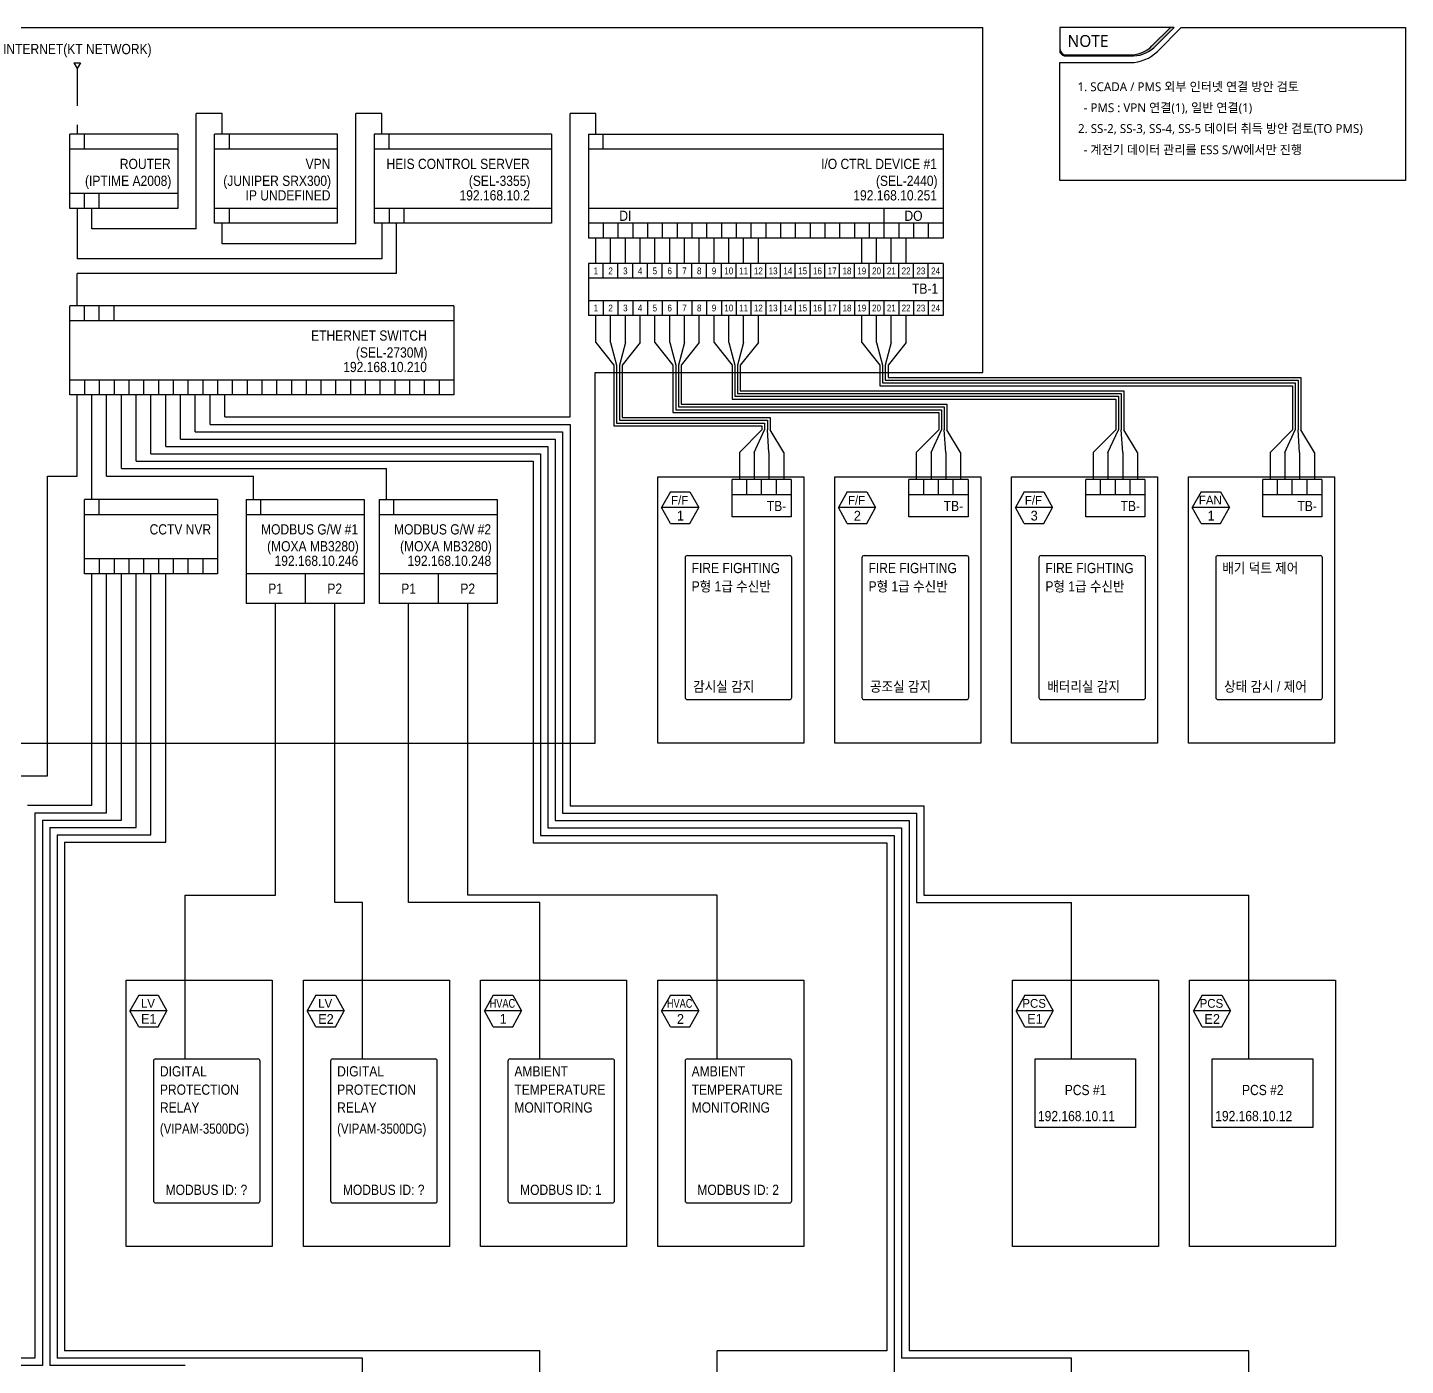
# Model space of a CAD drawing. Header units: millimetres. Extents: x 3366 to 637019, y 0 to 56757.
# Drawn here: x 101935 to 119392, y 10194 to 27153 of the extents above; entities that cross this region are included whole.
import ezdxf
from ezdxf.enums import TextEntityAlignment as Align

# ---------------------------------------------------------------- set-up
doc = ezdxf.new("R2010")
doc.units = ezdxf.units.MM
doc.set_wipeout_variables(frame=1)
doc.linetypes.add('CE04', pattern=[15, 10, -2, 1, -2])
doc.linetypes.add('HIDDEN2', pattern=[4.7624999999999975, 3.174999999999999, -1.587499999999999])
for name, color, linetype in [('004.ESS전기실주기사항', 7, 'Continuous'), ('ESYM', 4, 'Continuous'), ('SEL-735', 7, 'Continuous'), ('TEXT', 3, 'Continuous'), ('지시선', 6, 'Continuous')]:
    doc.layers.add(name, color=color, linetype=linetype)
doc.styles.add('GHS', font='', dxfattribs={"width": 0.7})
doc.styles.add('맑은고딕', font='malgun.ttf')
doc.styles.get('GHS').set_extended_font_data('Gulim')

# ---------------------------------------------------------------- blocks, each defined once
blk = doc.blocks.new('DIGITAL LAYOUT')
at = {"layer": 'SEL-735', "color": 8, "linetype": 'Continuous', "lineweight": -3}
for p, q in [((9070706.639495933, -3285224.709214698), (9070706.639495933, -3293180.088807981)), ((9070834.952600794, -3285096.396109838), (9076659.241474131, -3285096.396109838)), ((9076787.554578992, -3293180.088807981), (9076787.554578992, -3285224.709214698)), ((9070834.952600794, -3293308.40191284), (9076659.241474131, -3293308.40191284))]:
    blk.add_line(p, q, dxfattribs=at)
for centre, start, end in [((9070834.952600794, -3285224.709214697), 90, 180), ((9076659.241474131, -3285224.709214698), 0, 90), ((9070834.952600794, -3293180.088807981), 180, 270), ((9076659.241474131, -3293180.088807981), 270, 0)]:
    blk.add_arc(centre, 128.3131048589562, start, end, dxfattribs=at)
blk = doc.blocks.new('COMP')
at = {"color": 8, "linetype": 'Continuous'}
blk.add_lwpolyline([(1.091393642127514e-11, 2815.567845134597), (1541.276957092065, 2815.567845134589), (1541.276957092068, 9.094947017729282e-13), (0, 0)], close=True, dxfattribs=at)
at = {"layer": 'ESYM', "color": 1}
for p, q in [((132.2785100566616, 2656.669670203698), (39.72367194838444, 2491.335974567334)), ((132.2785100566616, 2656.669670203698), (338.5173575939916, 2656.669670203698)), ((338.5173575939916, 2656.669670203698), (431.0721957052519, 2491.335974567334)), ((132.2785100566616, 2321.061306304114), (39.72367194838444, 2491.335974567334)), ((431.0721957052519, 2491.335974567334), (39.72367194838444, 2491.335974567334)), ((338.5173575939916, 2321.061306304114), (431.0721957052519, 2491.335974567334)), ((132.2785100566616, 2321.061306304114), (338.5173575939916, 2321.061306304114))]:
    blk.add_line(p, q, dxfattribs=at)

msp = doc.modelspace()

# ---------------------------------------------------------------- linework, layer by layer
at = {"color": 8, "linetype": 'Continuous'}
for p, q in [((100542.841996818, 27152.63536571973), (114037.6750128252, 27152.63536571973)), ((114037.6750128252, 22779.71893819905), (114037.6750128252, 27152.63536571971)), ((109124.3884439194, 18080.06520974561), (109124.3884439194, 22779.71893819897)), ((109124.3884439194, 22779.71893819898), (114037.6750128252, 22779.71893819904)), ((100542.841996818, 18080.06520974561), (109124.3884439194, 18080.06520974573))]:
    msp.add_line(p, q, dxfattribs=at)
at = {"color": 2}
for p, q in [((102520.8664294954, 26706.66508601468), (102604.0243306581, 26706.66508601468)), ((102520.8664294954, 26706.66508601468), (102562.4453800896, 26635.20375145834)), ((102604.0243306581, 26706.66508601468), (102562.4453800896, 26635.20375145834))]:
    msp.add_line(p, q, dxfattribs=at)
at = {"color": 2, "linetype": 'HIDDEN2', "ltscale": 150}
msp.add_line((102562.4453800896, 26635.20375145834), (102562.4453800896, 25801.18802178605), dxfattribs=at)
at = {"color": 3}
for p, q in [((104398.446444449, 26063.34947693228), (104071.7925283184, 26063.34826180864)), ((104071.7925282531, 24599.14930026598), (104071.7925283184, 26063.34947693229)), ((104398.4464444491, 25801.65186228456), (104398.446444449, 26063.34947693228)), ((106421.6475088086, 26063.34947693228), (106094.993592678, 26063.34826180864)), ((106094.9935926127, 24410.98709285277), (106094.993592678, 26063.34947693228)), ((106421.6475088088, 25801.65186228456), (106421.6475088086, 26063.34947693228)), ((109134.1553410701, 26063.34947693228), (108807.5014249395, 26063.34826180863)), ((108807.501424875, 22216.65207777613), (108807.5014249395, 26063.34826180863)), ((109134.1553410702, 25801.65186228455), (109134.1553410701, 26063.34947693228)), ((102749.6453800898, 24599.14321057045), (102749.6453800896, 24860.84082521817)), ((104398.4464444493, 24410.98100315719), (104398.4464444492, 24672.67861780491)), ((106608.8475088089, 24034.66267802622), (106608.8475088088, 24672.67861780492)), ((104071.7925282531, 24599.14930026598), (102749.6453800899, 24599.14321057045)), ((106094.9935926127, 24410.98709285277), (104398.4464444494, 24410.98100315719)), ((106608.8475088089, 24034.66267802622), (102562.4453800896, 24034.65658833064)), ((102562.4453800897, 23625.88815927429), (102562.4453800896, 24034.65658833064)), ((102562.4453800897, 21467.85207809347), (102562.4453800896, 22496.91491479465)), ((102749.6453800896, 21169.32445632116), (102749.6453800895, 22496.91491479465)), ((102936.8453800896, 21467.85207809368), (102936.8453800895, 22496.91491479464)), ((103124.0453800895, 21561.45207805309), (103124.0453800895, 22496.91491479464)), ((103311.2453800896, 21655.05207801236), (103311.2453800895, 22496.91491479464)), ((103498.4453800895, 21748.65207797171), (103498.4453800895, 22496.91491479464)), ((103685.6453800895, 21842.25207793107), (103685.6453800895, 22496.91491479464)), ((103872.8453800895, 21935.85207789225), (103872.8453800895, 22496.91491479464)), ((104060.0453800895, 22029.45207785107), (104060.0453800895, 22496.91491479464)), ((104247.2453800895, 22123.05207781361), (104247.2453800895, 22496.91491479464)), ((104434.4453800895, 22216.65207777613), (104434.4453800895, 22496.91491479464)), ((104434.4453800895, 22216.65207777613), (108807.501424875, 22216.65207777614)), ((104060.0453800895, 22029.45207785107), (108713.9014249156, 22029.45207785108)), ((104247.2453800895, 22123.05207781361), (108807.5014248751, 22123.05207781362)), ((108713.9014249156, 22029.45207785108), (108713.9014249169, 17194.04931528408)), ((108807.501424875, 22123.05207781361), (108807.5014248766, 17287.64931524397)), ((103685.6453800895, 21842.25207793107), (108526.7014249967, 21842.25207793107)), ((103872.8453800895, 21935.85207789225), (108620.3014249562, 21935.85207789225)), ((108526.7014249967, 21842.25207793107), (108526.7014249965, 17006.84931536464)), ((108620.3014249562, 21935.85207789225), (108620.3014249575, 17100.44931532469)), ((103311.2453800896, 21655.05207801236), (108339.5014250779, 21655.05207801236)), ((103498.4453800895, 21748.65207797171), (108433.1014250373, 21748.65207797172)), ((108339.5014250779, 21655.05207801236), (108339.5014250778, 16819.64931544587)), ((108433.1014250373, 21748.65207797172), (108433.1014250372, 16913.24931540529)), ((103124.0453800895, 21561.45207805309), (106481.4943929578, 21561.45207805304)), ((106481.4943929579, 21169.32445632115), (106481.4943929578, 21561.45207805304)), ((102188.0453799583, 17668.63761649094), (102188.0453800499, 21467.85207809348)), ((102188.0453800499, 21467.85207809348), (102562.4453800896, 21467.85207809347)), ((102936.8453800896, 21467.85207809368), (104796.6943929579, 21467.85207809367)), ((104796.6943929579, 21169.32445632116), (104796.6943929579, 21467.85207809366)), ((102749.6453799502, 17294.23761813351), (102749.6453800774, 20228.51341925478)), ((102936.8453799477, 17200.63761817414), (102936.8453800775, 20228.51341925478)), ((103124.0453799405, 17107.03761821476), (103124.0453800772, 20228.51341925478)), ((103311.2453799376, 17013.43761825428), (103311.2453800774, 20228.51341925478)), ((103498.4453799335, 16919.8376182947), (103498.4453800773, 20228.51341925478)), ((103685.6453799287, 16826.23761833486), (103685.6453800774, 20228.51341925478)), ((96148.05924932558, 17668.63761670255), (102188.0453799516, 17668.63761649094)), ((101935.0429867863, 17294.2376181335), (102749.6453799502, 17294.23761809819)), ((108807.5014248766, 17287.64931524397), (113289.5519976286, 17287.64931524711)), ((113289.5519976286, 17287.64931524711), (113289.5519976291, 16154.04387607399)), ((102028.6429867456, 17200.6376181741), (102028.6429867437, 10287.74112850343)), ((102028.6429867456, 17200.63761817409), (102936.8453799477, 17200.63761813516)), ((108713.9014249169, 17194.04931528408), (113195.9519976689, 17194.04931528721)), ((113195.9519976693, 17194.04931528457), (113195.9519976695, 16060.44387611439)), ((102122.2429867049, 17107.03761821469), (102122.2429867032, 10194.1411285441)), ((102122.2429867049, 17107.03761821469), (103124.0453799405, 17107.03761817082)), ((102215.8429866643, 17013.43761825527), (102215.8429866644, 10194.14112854418)), ((102215.8429866643, 17013.43761825527), (103311.2453799376, 17013.43761825428)), ((108526.7014249965, 17006.84931536464), (113008.7519977485, 17006.84931536777)), ((108620.3014249575, 17100.44931532469), (113102.3519977095, 17100.44931532782)), ((113008.7519977506, 17006.84931536456), (113008.7519977525, 10287.74112850496)), ((113102.3519977099, 17100.4493153266), (113102.3519977123, 10381.34112846418)), ((102309.4429866236, 16919.83761829583), (102309.4429866238, 10287.74112850342)), ((102309.4429866237, 16919.83761829583), (103498.4453799335, 16919.83761824415)), ((102403.0429865831, 16826.23761833636), (102403.0429865831, 10381.34112846274)), ((102403.0429865831, 16826.23761833636), (103685.6453799287, 16826.23761828031)), ((108339.5014250778, 16819.64931544587), (112821.5519978298, 16819.64931544901)), ((108433.1014250372, 16913.24931540529), (112915.1519977892, 16913.24931540843)), ((112821.5519978318, 16819.64931544587), (112821.5519978318, 10381.34112846424)), ((112915.1519977913, 16913.24931540522), (112915.1519977929, 7701.51286067406)), ((113195.9519976695, 16060.44387611441), (115160.6259036472, 16060.44387611465)), ((113289.5519976291, 16154.04387607401), (117406.0998095011, 16154.04387607464)), ((115160.6259036476, 14080.50013288294), (115160.6259036472, 16060.44387611465)), ((117406.0998095017, 14080.50013288294), (117406.0998095011, 16154.04387607463)), ((108424.2041860761, 10381.34112846104), (102403.0429865831, 10381.34112846274)), ((108424.2041860854, 7701.512860674076), (108424.2041860761, 10381.34112846104)), ((110669.6780919394, 7701.51286067406), (110669.6780919388, 10381.34112846465)), ((112821.5519978318, 10381.34112846424), (110669.6780919389, 10381.34112846465)), ((117406.0998095011, 10381.34112846337), (113102.3519977123, 10381.34112846419)), ((117406.0998095018, 7701.512860674069), (117406.0998095011, 10381.34112846337)), ((102028.6429867437, 10287.74112850345), (99442.30856266836, 10287.74112850345)), ((102122.2429867032, 10194.1411285441), (101687.7824685224, 10194.1411285441)), ((103933.2563743768, 10194.14112854369), (102215.8429866645, 10194.14112854418)), ((106178.7302802307, 10287.74112850233), (102309.4429866238, 10287.74112850342)), ((106178.7302802314, 7701.512860674073), (106178.7302802308, 10287.74112850233)), ((115160.625903647, 10287.74112850461), (113008.7519977524, 10287.74112850496)), ((115160.6259036476, 7701.512860674065), (115160.625903647, 10287.74112850461))]:
    msp.add_line(p, q, dxfattribs=at)
for p, q in [((102468.8453800896, 24860.84082521817), (102468.8453800896, 25801.65186228456)), ((103838.7386121877, 25801.65186228456), (102468.8453800896, 25801.65186228456)), ((102656.0453800895, 25613.48965487129), (102656.0453800895, 25801.65186228456)), ((103838.7386121877, 25801.65186228456), (103838.7386121877, 24860.84082521817)), ((104304.8464444491, 24672.67861780491), (104304.8464444491, 25801.65186228456)), ((105861.9396765472, 25801.65186228456), (104304.8464444491, 25801.65186228456)), ((104492.0464444492, 25613.4896548713), (104492.0464444492, 25801.65186228456)), ((105861.9396765472, 24672.67861780492), (105861.9396765472, 25801.65186228456)), ((106328.0475088088, 25801.65186228456), (106328.0475088088, 24672.6786178049)), ((108574.4475088087, 25801.65186228456), (106328.0475088088, 25801.65186228456)), ((106515.2475088087, 25613.4896548713), (106515.2475088087, 25801.65186228456)), ((108574.4475088087, 25801.65186228456), (108574.4475088087, 24672.67861780492)), ((109040.5553410702, 25801.65186228455), (109040.5553410702, 24484.51641039165)), ((109040.5553410702, 25801.65186228455), (113533.3553410703, 25801.65186228455)), ((109227.7553410703, 25613.48965487129), (109227.7553410703, 25801.65186228455)), ((113533.3553410703, 25801.65186228451), (113533.3553410703, 24484.51641039165)), ((109040.5553410702, 25613.48965487128), (113533.3553410703, 25613.48965487128)), ((102656.0453800895, 24860.84082521817), (102656.0453800895, 25049.00303263144)), ((102843.2453800895, 24860.84082521817), (102843.2453800895, 25049.00303263144)), ((103838.7386121877, 24860.84082521817), (102468.8453800896, 24860.84082521817)), ((104492.0464444492, 24672.67861780491), (104492.0464444492, 24860.84082521818)), ((106515.2475088087, 24860.84082521818), (106515.2475088087, 24672.67861780492)), ((106702.4475088087, 24860.84082521818), (106702.4475088087, 24672.67861780492)), ((113533.3553410703, 24860.8408252182), (109040.5553410702, 24860.8408252182)), ((112784.5553410703, 24860.84082521819), (112784.5553410703, 24484.51641039165)), ((105861.9396765472, 24672.67861780491), (104304.8464444491, 24672.67861780491)), ((108574.4475088087, 24672.67861780492), (106328.0475088088, 24672.67861780492)), ((113533.3553410703, 24672.67861780492), (109040.5553410702, 24672.6786178049)), ((109227.7553410703, 24672.67861780492), (109227.7553410703, 24484.51641039165)), ((109414.9553410703, 24672.67861780492), (109414.9553410703, 24484.51641039165)), ((109602.1553410703, 24672.67861780492), (109602.1553410703, 24484.51641039165)), ((109789.3553410703, 24672.67861780492), (109789.3553410703, 24484.51641039165)), ((109976.5553410702, 24672.67861780493), (109976.5553410702, 24484.51641039165)), ((110163.7553410703, 24672.67861780493), (110163.7553410703, 24484.51641039166)), ((110350.9553410703, 24672.67861780493), (110350.9553410703, 24484.51641039166)), ((110538.1553410703, 24672.67861780493), (110538.1553410703, 24484.51641039166)), ((110725.3553410703, 24672.67861780494), (110725.3553410703, 24484.51641039166)), ((110912.5553410702, 24672.67861780492), (110912.5553410702, 24484.51641039165)), ((111099.7553410702, 24672.67861780493), (111099.7553410702, 24484.51641039165)), ((111286.9553410703, 24672.67861780491), (111286.9553410703, 24484.51641039164)), ((111474.1553410702, 24672.67861780492), (111474.1553410702, 24484.51641039164)), ((111661.3553410702, 24672.67861780493), (111661.3553410702, 24484.51641039166)), ((111848.5553410701, 24672.67861780494), (111848.5553410701, 24484.51641039166)), ((112035.7553410702, 24672.67861780492), (112035.7553410702, 24484.51641039165)), ((112222.9553410701, 24672.67861780493), (112222.9553410701, 24484.51641039165)), ((112410.15534107, 24672.67861780493), (112410.15534107, 24484.51641039165)), ((112597.3553410703, 24672.67861780493), (112597.3553410703, 24484.51641039165)), ((112971.7553410703, 24672.67861780492), (112971.7553410703, 24484.51641039165)), ((113158.9553410703, 24672.67861780492), (113158.9553410703, 24484.51641039165)), ((113346.1553410703, 24672.67861780493), (113346.1553410703, 24484.51641039165)), ((113533.3553410703, 24484.51641039165), (109040.5553410702, 24484.51641039165)), ((109040.5553410703, 24162.06068818088), (109040.5553410703, 23503.49296223445)), ((113533.3553410702, 24162.06068818088), (109040.5553410703, 24162.06068818088)), ((109227.7553410704, 23973.89848076762), (109227.7553410704, 24162.06068818088)), ((109414.9553410703, 23973.89848076762), (109414.9553410703, 24162.06068818088)), ((109602.1553410704, 23973.89848076761), (109602.1553410704, 24162.06068818088)), ((109789.3553410703, 23973.89848076762), (109789.3553410703, 24162.06068818088)), ((109976.5553410703, 23973.89848076762), (109976.5553410703, 24162.06068818088)), ((110163.7553410704, 23973.89848076762), (110163.7553410704, 24162.06068818088)), ((110350.9553410703, 23973.89848076762), (110350.9553410703, 24162.06068818088)), ((110538.1553410704, 23973.89848076762), (110538.1553410704, 24162.06068818088)), ((110725.3553410703, 23973.89848076762), (110725.3553410703, 24162.06068818088)), ((110912.5553410703, 23973.89848076762), (110912.5553410703, 24162.06068818088)), ((111099.7553410704, 23973.89848076762), (111099.7553410704, 24162.06068818088)), ((111286.9553410703, 23973.89848076762), (111286.9553410703, 24162.06068818088)), ((111474.1553410704, 23973.89848076761), (111474.1553410704, 24162.06068818088)), ((111661.3553410703, 23973.89848076762), (111661.3553410703, 24162.06068818088)), ((111848.5553410703, 23973.89848076762), (111848.5553410703, 24162.06068818088)), ((112035.7553410704, 23973.89848076762), (112035.7553410704, 24162.06068818088)), ((112222.9553410703, 23973.89848076762), (112222.9553410703, 24162.06068818088)), ((112410.1553410704, 23973.89848076762), (112410.1553410704, 24162.06068818088)), ((112597.3553410703, 23973.89848076762), (112597.3553410703, 24162.06068818088)), ((112784.5553410703, 23973.89848076762), (112784.5553410703, 24162.06068818088)), ((112971.7553410702, 23973.89848076762), (112971.7553410702, 24162.06068818088)), ((113158.9553410703, 23973.89848076762), (113158.9553410703, 24162.06068818088)), ((113346.1553410703, 23973.89848076762), (113346.1553410703, 24162.06068818088)), ((113533.3553410702, 24162.06068818088), (113533.3553410702, 23503.49296223445)), ((102468.8453800896, 22496.91491479464), (102468.8453800896, 23625.88815927428)), ((107336.0453800895, 23625.88815927429), (102468.8453800896, 23625.88815927429)), ((102656.0453800895, 23437.72595186102), (102656.0453800895, 23625.88815927429)), ((102843.2453800895, 23437.72595186102), (102843.2453800895, 23625.88815927429)), ((103030.4453800896, 23437.72595186101), (103030.4453800896, 23625.88815927429)), ((107336.0453800895, 23625.88815927429), (107336.0453800895, 22496.91491479465)), ((109227.7553410704, 23691.65516964771), (109227.7553410704, 23503.49296223445)), ((109414.9553410703, 23691.65516964771), (109414.9553410703, 23503.49296223445)), ((109602.1553410704, 23691.65516964773), (109602.1553410704, 23503.49296223445)), ((109789.3553410703, 23691.65516964771), (109789.3553410703, 23503.49296223445)), ((109976.5553410703, 23691.65516964771), (109976.5553410703, 23503.49296223445)), ((110163.7553410704, 23691.65516964771), (110163.7553410704, 23503.49296223445)), ((110350.9553410703, 23691.65516964771), (110350.9553410703, 23503.49296223445)), ((110538.1553410704, 23691.65516964771), (110538.1553410704, 23503.49296223445)), ((110725.3553410703, 23691.65516964771), (110725.3553410703, 23503.49296223445)), ((110912.5553410703, 23691.65516964771), (110912.5553410703, 23503.49296223445)), ((111099.7553410704, 23691.65516964771), (111099.7553410704, 23503.49296223445)), ((111286.9553410703, 23691.65516964771), (111286.9553410703, 23503.49296223445)), ((111474.1553410704, 23691.65516964773), (111474.1553410704, 23503.49296223445)), ((111661.3553410703, 23691.65516964771), (111661.3553410703, 23503.49296223445)), ((111848.5553410703, 23691.65516964771), (111848.5553410703, 23503.49296223445)), ((112035.7553410704, 23691.65516964771), (112035.7553410704, 23503.49296223445)), ((112222.9553410703, 23691.65516964771), (112222.9553410703, 23503.49296223445)), ((112410.1553410704, 23691.65516964771), (112410.1553410704, 23503.49296223445)), ((112597.3553410703, 23691.65516964771), (112597.3553410703, 23503.49296223445)), ((112784.5553410703, 23691.65516964771), (112784.5553410703, 23503.49296223445)), ((112971.7553410702, 23691.65516964771), (112971.7553410702, 23503.49296223445)), ((113158.9553410703, 23691.65516964771), (113158.9553410703, 23503.49296223445)), ((113346.1553410703, 23691.65516964771), (113346.1553410703, 23503.49296223445)), ((102468.8453800896, 23437.72595186101), (107336.0453800895, 23437.72595186101)), ((113533.3553410702, 23503.49296223445), (109040.5553410703, 23503.49296223445)), ((107336.0453800895, 22685.07712220792), (102468.8453800896, 22685.07712220792)), ((102656.0453800895, 22685.07712220791), (102656.0453800895, 22496.91491479464)), ((102843.2453800895, 22685.07712220791), (102843.2453800895, 22496.91491479464)), ((103030.4453800896, 22685.07712220791), (103030.4453800896, 22496.91491479464)), ((103217.6453800895, 22685.07712220791), (103217.6453800895, 22496.91491479464)), ((103404.8453800896, 22685.07712220791), (103404.8453800896, 22496.91491479464)), ((103592.0453800895, 22685.07712220791), (103592.0453800895, 22496.91491479464)), ((103779.2453800895, 22685.07712220791), (103779.2453800895, 22496.91491479464)), ((103966.4453800896, 22685.07712220792), (103966.4453800896, 22496.91491479465)), ((104153.6453800895, 22685.07712220792), (104153.6453800895, 22496.91491479464)), ((104340.8453800896, 22685.07712220791), (104340.8453800896, 22496.91491479464)), ((104528.0453800895, 22685.07712220791), (104528.0453800895, 22496.91491479464)), ((104715.2453800895, 22685.07712220792), (104715.2453800895, 22496.91491479464)), ((104902.4453800896, 22685.07712220792), (104902.4453800896, 22496.91491479464)), ((105089.6453800895, 22685.0771222079), (105089.6453800895, 22496.91491479463)), ((105276.8453800896, 22685.07712220791), (105276.8453800896, 22496.91491479464)), ((105464.0453800895, 22685.07712220791), (105464.0453800895, 22496.91491479464)), ((105651.2453800895, 22685.07712220791), (105651.2453800895, 22496.91491479464)), ((105838.4453800896, 22685.07712220791), (105838.4453800896, 22496.91491479464)), ((106025.6453800895, 22685.07712220791), (106025.6453800895, 22496.91491479464)), ((106212.8453800896, 22685.07712220792), (106212.8453800896, 22496.91491479464)), ((106400.0453800895, 22685.07712220792), (106400.0453800895, 22496.91491479464)), ((106587.2453800895, 22685.07712220791), (106587.2453800895, 22496.91491479464)), ((106774.4453800896, 22685.07712220791), (106774.4453800896, 22496.91491479464)), ((106961.6453800895, 22685.07712220792), (106961.6453800895, 22496.91491479464)), ((107148.8453800896, 22685.07712220792), (107148.8453800896, 22496.91491479464)), ((107336.0453800895, 22496.91491479464), (102468.8453800896, 22496.91491479464)), ((111609.0186626531, 21422.40415821736), (110860.2186626531, 21422.40415821736)), ((111047.4186626531, 21234.24195080409), (111047.4186626531, 21422.40415821736)), ((111234.6186626531, 21234.24195080409), (111234.6186626531, 21422.40415821736)), ((111421.8186626532, 21234.24195080409), (111421.8186626532, 21422.40415821736)), ((113849.9770119375, 21422.40415821737), (113101.1770119375, 21422.40415821737)), ((113288.3770119376, 21234.24195080411), (113288.3770119376, 21422.40415821737)), ((113475.5770119375, 21234.24195080411), (113475.5770119375, 21422.40415821737)), ((113662.7770119376, 21234.24195080411), (113662.7770119376, 21422.40415821737)), ((116090.9353612217, 21422.40415821737), (115342.1353612217, 21422.40415821737)), ((115529.3353612217, 21234.24195080411), (115529.3353612217, 21422.40415821737)), ((115716.5353612218, 21234.24195080411), (115716.5353612218, 21422.40415821737)), ((115903.7353612217, 21234.24195080411), (115903.7353612217, 21422.40415821737)), ((118331.8937105058, 21422.40415821737), (117583.0937105059, 21422.40415821737)), ((117770.2937105058, 21234.24195080411), (117770.2937105058, 21422.40415821737)), ((117957.4937105059, 21234.24195080411), (117957.4937105059, 21422.40415821737)), ((118144.6937105058, 21234.24195080411), (118144.6937105058, 21422.40415821737)), ((102656.0453800823, 20228.51341925478), (102656.0453800823, 21169.32445632116)), ((104340.8453800824, 21169.32445632115), (102656.0453800823, 21169.32445632116)), ((102843.2453800823, 20981.16224890789), (102843.2453800823, 21169.32445632116)), ((104340.8453800824, 21169.32445632115), (104340.8453800823, 20228.51341925478)), ((104703.0943929505, 21169.32445632118), (104703.0943929505, 19852.18900442827)), ((104703.0943929505, 21169.32445632116), (106200.6943929505, 21169.32445632115)), ((104890.2943929506, 20981.1622489079), (104890.2943929506, 21169.32445632116)), ((106200.6943929505, 21169.32445632111), (106200.6943929505, 19852.18900442826)), ((106387.8943929506, 21169.32445632116), (106387.8943929506, 19852.18900442825)), ((106387.8943929506, 21169.32445632115), (107885.4943929506, 21169.32445632114)), ((106575.0943929505, 20981.16224890788), (106575.0943929505, 21169.32445632115)), ((107885.4943929506, 21169.3244563211), (107885.4943929506, 19852.18900442825)), ((104703.0943929505, 20981.16224890788), (106200.6943929505, 20981.16224890788)), ((106387.8943929506, 20981.16224890787), (107885.4943929506, 20981.16224890787)), ((102843.2453800823, 20416.67562666805), (102843.2453800823, 20228.51341925478)), ((103030.4453800822, 20416.67562666805), (103030.4453800822, 20228.51341925478)), ((103217.6453800823, 20416.67562666805), (103217.6453800823, 20228.51341925478)), ((103404.8453800823, 20416.67562666805), (103404.8453800823, 20228.51341925478)), ((103592.0453800823, 20416.67562666805), (103592.0453800823, 20228.51341925478)), ((103779.2453800823, 20416.67562666805), (103779.2453800823, 20228.51341925478)), ((103966.4453800822, 20416.67562666805), (103966.4453800822, 20228.51341925478)), ((104153.6453800823, 20416.67562666805), (104153.6453800823, 20228.51341925478)), ((104340.8453800823, 20228.51341925478), (102656.0453800823, 20228.51341925478)), ((106200.6943929505, 20228.51341925478), (104703.0943929505, 20228.5134192548)), ((105451.8943929506, 20228.51341925478), (105451.8943929506, 19852.18900442826)), ((107885.4943929506, 20228.51341925478), (106387.8943929506, 20228.51341925478)), ((107136.6943929506, 20228.51341925478), (107136.6943929506, 19852.18900442825)), ((106200.6943929505, 19852.18900442826), (104703.0943929505, 19852.18900442826)), ((107885.4943929506, 19852.18900442825), (106387.8943929506, 19852.18900442825)), ((106762.2943929583, 16060.4438761135), (106762.2943929578, 19852.18900442825)), ((107511.0943929578, 16154.04387607276), (107511.0943929578, 19852.18900442825)), ((108424.2041860848, 16060.44387611361), (106762.2943929583, 16060.4438761135)), ((110669.6780919389, 16154.04387607297), (107511.0943929578, 16154.04387607276)), ((108424.2041860854, 14080.50013288298), (108424.2041860849, 16060.44387611361)), ((110669.6780919396, 14080.50013288296), (110669.678091939, 16154.04387607297))]:
    msp.add_line(p, q)
at = {"color": 3, "ltscale": 150}
for p, q in [((102562.4453800897, 24860.84082521821), (102562.4453800897, 24222.81983487877)), ((106421.6475088088, 24672.67861780492), (106421.6475088088, 24222.82465178378)), ((106421.6475088088, 24222.82465178378), (102562.4453800897, 24222.81983487877))]:
    msp.add_line(p, q, dxfattribs=at)
at = {"color": 5}
for p, q in [((109134.1553410703, 24162.06068818088), (109134.1553410703, 24484.51641039165)), ((109321.3553410703, 24162.06068818088), (109321.3553410703, 24484.51641039165)), ((109508.5553410702, 24162.06068818088), (109508.5553410702, 24484.51641039165)), ((109695.7553410703, 24162.06068818088), (109695.7553410703, 24484.51641039165)), ((109882.9553410703, 24162.06068818088), (109882.9553410703, 24484.51641039165)), ((110070.1553410703, 24162.06068818088), (110070.1553410703, 24484.51641039165)), ((110257.3553410703, 24162.06068818088), (110257.3553410703, 24484.51641039165)), ((110444.5553410703, 24162.06068818088), (110444.5553410703, 24484.51641039165)), ((110631.7553410703, 24162.06068818088), (110631.7553410703, 24484.51641039165)), ((110818.9553410703, 24162.06068818088), (110818.9553410703, 24484.51641039165)), ((111006.1553410703, 24162.06068818088), (111006.1553410703, 24484.51641039165)), ((111193.3553410703, 24162.06068818088), (111193.3553410703, 24484.51641039165)), ((112503.7553410699, 24162.06068818088), (112503.7553410699, 24484.51641039165)), ((112690.9553410699, 24162.06068818088), (112690.9553410699, 24484.51641039165)), ((112878.15534107, 24162.06068818088), (112878.15534107, 24484.51641039165)), ((113065.3553410699, 24162.06068818088), (113065.3553410699, 24484.51641039165)), ((109134.1553410704, 23160.94700687222), (109134.1553410704, 23503.49296223445)), ((109321.3553410703, 23160.94700687222), (109321.3553410703, 23503.49296223445)), ((109508.5553410703, 23160.94700687222), (109508.5553410703, 23503.49296223445)), ((109695.7553410704, 23160.94700687222), (109695.7553410704, 23503.49296223445)), ((109882.9553410703, 23160.94700687222), (109882.9553410703, 23503.49296223445)), ((110070.1553410704, 23160.94700687222), (110070.1553410704, 23503.49296223445)), ((110257.3553410703, 23160.94700687222), (110257.3553410703, 23503.49296223445)), ((110444.5553410703, 23160.94700687222), (110444.5553410703, 23503.49296223445)), ((110631.7553410704, 23160.94700687222), (110631.7553410704, 23503.49296223445)), ((110818.9553410703, 23160.94700687222), (110818.9553410703, 23503.49296223445)), ((111006.1553410704, 23160.94700687222), (111006.1553410704, 23503.49296223445)), ((111193.3553410703, 23160.94700687222), (111193.3553410703, 23503.49296223445)), ((112503.7553410702, 23160.94700687222), (112503.7553410702, 23503.49296223445)), ((112690.9553410702, 23160.94700687222), (112690.9553410702, 23503.49296223445)), ((112878.1553410703, 23160.94700687222), (112878.1553410703, 23503.49296223445)), ((113065.3553410702, 23160.94700687222), (113065.3553410702, 23503.49296223445)), ((109134.1553410704, 23160.94700687222), (109362.9813889005, 22873.78021184051)), ((109321.3553410703, 23160.94700687222), (109397.6306903469, 22873.78021184053)), ((109508.5553410703, 23160.94700687222), (109432.2799917933, 22873.78021184056)), ((109695.7553410704, 23160.94700687222), (109466.9292932397, 22873.78021184051)), ((109882.9553410703, 23160.94700687222), (110111.7813889006, 22873.78021184051)), ((110070.1553410704, 23160.94700687222), (110146.4306903469, 22873.78021184053)), ((110257.3553410703, 23160.94700687222), (110181.0799917934, 22873.78021184056)), ((110444.5553410703, 23160.94700687222), (110215.7292932397, 22873.78021184051)), ((110631.7553410704, 23160.94700687222), (110860.5813889005, 22873.78021184051)), ((110818.9553410703, 23160.94700687222), (110895.2306903469, 22873.78021184053)), ((111006.1553410704, 23160.94700687222), (110929.8799917933, 22873.78021184056)), ((111193.3553410703, 23160.94700687222), (110964.5292932397, 22873.78021184051)), ((112503.7553410702, 23160.94700687222), (112732.5813889004, 22873.78021184051)), ((112690.9553410702, 23160.94700687222), (112767.2306903468, 22873.78021184053)), ((112878.1553410703, 23160.94700687222), (112801.8799917932, 22873.78021184056)), ((113065.3553410702, 23160.94700687222), (112836.5292932396, 22873.78021184051)), ((109362.9813889005, 22873.78021184051), (109362.9813889005, 22105.17842495497)), ((109397.6306903469, 22873.78021184056), (109397.6306903468, 22139.8277264013)), ((109432.2799917933, 22873.78021184051), (109432.2799917933, 22174.47702784776)), ((109466.9292932397, 22873.78021184051), (109466.9292932397, 22209.12632929409)), ((110111.7813889006, 22873.78021184051), (110111.7813889007, 22274.38716517725)), ((110146.430690347, 22873.78021184056), (110146.430690347, 22309.0364666236)), ((110181.0799917934, 22873.78021184051), (110181.0799917935, 22343.68576807006)), ((110215.7292932397, 22873.78021184051), (110215.7292932395, 22378.33506951638)), ((110860.5813889005, 22873.78021184051), (110860.5813889005, 22443.59590539954)), ((110895.2306903469, 22873.78021184056), (110895.2306903469, 22478.24520684589)), ((110929.8799917933, 22873.78021184051), (110929.8799917932, 22512.89450829236)), ((110964.5292932396, 22873.78021184051), (110964.5292932396, 22547.54380973868)), ((112732.5813889004, 22873.78021184051), (112732.5813889004, 22612.80464562182)), ((112767.2306903468, 22873.78021184056), (112767.2306903468, 22647.45394706818)), ((112801.8799917932, 22873.78021184051), (112801.8799917932, 22682.10324851466)), ((112836.5292932395, 22873.78021184051), (112836.5292932395, 22716.75254996097)), ((112836.5292932395, 22716.75254996098), (118065.373211587, 22716.75254996095)), ((118065.3732115871, 22716.75254996094), (118065.3732115871, 22052.11690861125)), ((110964.5292932396, 22547.54380973868), (115824.414862303, 22547.54380973864)), ((112732.5813889004, 22612.80464562182), (117961.425307248, 22612.80464562178)), ((112767.2306903469, 22647.45394706818), (117996.0746086944, 22647.45394706816)), ((112801.8799917932, 22682.10324851467), (118030.7239101407, 22682.10324851466)), ((115824.414862303, 22547.54380973864), (115824.4148623029, 22052.11690861125)), ((117961.425307248, 22612.80464562178), (117961.425307248, 22052.11690861131)), ((117996.0746086944, 22647.45394706815), (117996.0746086944, 22052.11690861125)), ((118030.7239101407, 22682.10324851466), (118030.7239101407, 22052.11690861125)), ((110215.7292932395, 22378.33506951638), (113583.4565130187, 22378.33506951634)), ((110860.5813889005, 22443.59590539954), (115720.4669579638, 22443.59590539947)), ((110895.2306903469, 22478.24520684588), (115755.1162594103, 22478.24520684586)), ((110929.8799917932, 22512.89450829236), (115789.7655608566, 22512.89450829236)), ((113583.4565130187, 22378.33506951634), (113583.4565130187, 22052.11690861125)), ((115720.4669579638, 22443.59590539947), (115720.4669579638, 22052.11690861131)), ((115755.1162594103, 22478.24520684586), (115755.1162594103, 22052.11690861125)), ((115789.7655608566, 22512.89450829236), (115789.7655608566, 22052.11690861125)), ((109432.2799917933, 22174.47702784776), (111307.848862288, 22174.47702784776)), ((109466.9292932397, 22209.12632929409), (111342.4981637343, 22209.12632929407)), ((110111.7813889007, 22274.38716517725), (113479.5086086796, 22274.38716517718)), ((110146.430690347, 22309.0364666236), (113514.157910126, 22309.03646662356)), ((110181.0799917935, 22343.68576807006), (113548.8072115724, 22343.68576807006)), ((111307.8488622881, 22174.47702784776), (111307.848862288, 22052.11690861123)), ((111342.4981637343, 22209.12632929407), (111342.4981637343, 22052.11690861123)), ((113479.5086086796, 22274.38716517718), (113479.5086086796, 22052.11690861131)), ((113514.157910126, 22309.03646662357), (113514.157910126, 22052.11690861125)), ((113548.8072115724, 22343.68576807006), (113548.8072115724, 22052.11690861125)), ((109362.9813889005, 22105.17842495497), (111238.5502593953, 22105.17842495492)), ((109397.6306903469, 22139.8277264013), (111273.1995608417, 22139.82772640128)), ((110953.8186626532, 21764.95011357958), (111238.5502593952, 22052.11690861124)), ((111141.0186626531, 21764.95011357958), (111273.1995608415, 22052.11690861124)), ((111238.5502593953, 22105.17842495493), (111238.5502593952, 22052.11690861129)), ((111273.1995608417, 22139.82772640129), (111273.1995608417, 22052.11690861123)), ((111328.2186626531, 21764.95011357958), (111307.8488622879, 22052.11690861124)), ((111515.4186626531, 21764.95011357958), (111342.4981637343, 22052.11690861123)), ((113194.7770119376, 21764.95011357959), (113479.5086086796, 22052.11690861126)), ((113381.9770119375, 21764.95011357959), (113514.1579101259, 22052.11690861126)), ((113569.1770119375, 21764.95011357959), (113548.8072115723, 22052.11690861126)), ((113756.3770119376, 21764.95011357959), (113583.4565130187, 22052.11690861125)), ((115435.7353612217, 21764.95011357959), (115720.4669579638, 22052.11690861126)), ((115622.9353612217, 21764.95011357959), (115755.1162594102, 22052.11690861126)), ((115810.1353612217, 21764.95011357959), (115789.7655608564, 22052.11690861126)), ((115997.3353612217, 21764.95011357959), (115824.4148623029, 22052.11690861125)), ((117676.6937105058, 21764.95011357959), (117961.4253072479, 22052.11690861126)), ((117863.8937105058, 21764.95011357959), (117996.0746086943, 22052.11690861126)), ((118051.0937105059, 21764.95011357959), (118030.7239101406, 22052.11690861126)), ((118238.2937105058, 21764.95011357959), (118065.3732115871, 22052.11690861125)), ((110953.8186626532, 21764.95011357958), (110953.8186626532, 21422.40415821735)), ((111141.0186626531, 21764.95011357958), (111141.0186626531, 21422.40415821735)), ((111328.2186626531, 21764.95011357958), (111328.2186626531, 21422.40415821735)), ((111515.4186626531, 21764.95011357958), (111515.4186626531, 21422.40415821735)), ((113194.7770119376, 21764.95011357959), (113194.7770119376, 21422.40415821737)), ((113381.9770119375, 21764.95011357959), (113381.9770119375, 21422.40415821737)), ((113569.1770119375, 21764.95011357959), (113569.1770119375, 21422.40415821737)), ((113756.3770119376, 21764.95011357959), (113756.3770119376, 21422.40415821737)), ((115435.7353612217, 21764.95011357959), (115435.7353612217, 21422.40415821737)), ((115622.9353612217, 21764.95011357959), (115622.9353612217, 21422.40415821737)), ((115810.1353612217, 21764.95011357959), (115810.1353612217, 21422.40415821737)), ((115997.3353612217, 21764.95011357959), (115997.3353612217, 21422.40415821737)), ((117676.6937105058, 21764.95011357959), (117676.6937105058, 21422.40415821737)), ((117863.8937105058, 21764.95011357959), (117863.8937105058, 21422.40415821737)), ((118051.0937105059, 21764.95011357959), (118051.0937105059, 21422.40415821737)), ((118238.2937105058, 21764.95011357959), (118238.2937105058, 21422.40415821737))]:
    msp.add_line(p, q, dxfattribs=at)
at = {"ltscale": 150}
for p, q in [((105077.4943929584, 16154.04387607276), (105077.4943929578, 19852.18900442826)), ((105826.2943929585, 16060.44387611329), (105826.2943929579, 19852.18900442826)), ((103933.2563743766, 16154.04387607285), (105077.4943929584, 16154.04387607276)), ((103933.2563743773, 14080.50013288289), (103933.2563743768, 16154.04387607285)), ((106178.7302802307, 16060.44387611351), (105826.2943929585, 16060.44387611329)), ((106178.7302802314, 14080.50013288295), (106178.7302802308, 16060.4438761135))]:
    msp.add_line(p, q, dxfattribs=at)
for points in [[(102468.8453800896, 25613.48965487127), (103838.7386121877, 25613.48965487127)], [(104304.8464444491, 25613.48965487129), (105861.9396765472, 25613.48965487129)], [(106328.0475088088, 25613.48965487128), (108574.4475088087, 25613.48965487128)], [(103838.7386121877, 25049.00303263144), (102468.8453800896, 25049.00303263144)], [(105861.9396765472, 24860.84082521818), (104304.8464444491, 24860.84082521818)], [(108574.4475088087, 24860.84082521819), (106328.0475088088, 24860.84082521818)], [(113533.3553410702, 23973.89848076764), (109040.5553410703, 23973.89848076762)], [(109040.5553410703, 23691.65516964771), (113533.3553410702, 23691.65516964773)], [(111609.0186626531, 21422.40415821736), (111609.0186626531, 20951.99863968417), (110860.2186626531, 20951.99863968419), (110860.2186626531, 21422.40415821736)], [(113849.9770119375, 21422.40415821737), (113849.9770119375, 20951.99863968419), (113101.1770119375, 20951.99863968421), (113101.1770119375, 21422.40415821737)], [(116090.9353612217, 21422.40415821737), (116090.9353612217, 20951.99863968419), (115342.1353612217, 20951.99863968421), (115342.1353612217, 21422.40415821737)], [(118331.8937105058, 21422.40415821737), (118331.8937105058, 20951.99863968419), (117583.0937105058, 20951.99863968421), (117583.0937105059, 21422.40415821737)], [(110860.2186626531, 21234.24195080408), (111609.0186626531, 21234.24195080408)], [(113101.1770119375, 21234.2419508041), (113849.9770119375, 21234.2419508041)], [(115342.1353612217, 21234.2419508041), (116090.9353612217, 21234.2419508041)], [(117583.0937105059, 21234.2419508041), (118331.8937105058, 21234.2419508041)], [(102656.0453800823, 20981.16224890787), (104340.8453800824, 20981.16224890787)], [(104340.8453800823, 20416.67562666805), (102656.0453800823, 20416.67562666806)]]:
    msp.add_lwpolyline(points)
at = {"layer": '지시선'}
for points in [[(114699.4452536544, 14080.50013288294), (115973.3410734275, 14080.50013288294), (115973.3410734275, 13210.27519457306), (114699.4452536544, 13210.27519457306)], [(116944.9191595085, 14080.50013288294), (118218.8149792817, 14080.50013288294), (118218.8149792817, 13210.27519457306), (116944.9191595085, 13210.27519457306)]]:
    msp.add_lwpolyline(points, close=True, dxfattribs=at)

# ---------------------------------------------------------------- block references
at = {"color": 3, "xscale": 1.2, "yscale": 1.2, "zscale": 1.2}
for p in [(109920.6791775778, 18080.06520974557), (112161.6375268622, 18080.06520974558), (114402.5958761463, 18080.06520974558), (116643.5542254305, 18080.06520974558), (103184.2574600155, 11701.07793753666), (105429.7313658696, 11701.07793753671), (107675.2052717236, 11701.07793753675), (109920.6791775778, 11701.07793753675), (114411.6269892858, 11701.07793753671), (116657.1008951399, 11701.07793753671)]:
    msp.add_blockref('COMP', p, dxfattribs=at)
at = {"xscale": 0.2223437640466005, "yscale": 0.2223437640466005, "zscale": 0.2223437640466005}
for p in [(-1906549.735541922, 750880.1853720755), (-1904308.777192638, 750880.1853720755), (-1902067.818843354, 750880.1853720755), (-1899826.860494069, 750880.1853720755), (-1913286.157259484, 744501.1980998666), (-1911040.68335363, 744501.1980998666), (-1908795.209447776, 744501.1980998666), (-1906549.735541922, 744501.1980998666)]:
    msp.add_blockref('DIGITAL LAYOUT', p, dxfattribs=at)

# ---------------------------------------------------------------- texts
at = {"linetype": 'CE04', "style": 'GHS'}
for s, height, p in [('F/F', 111.1718842024536, (110196.7240496724, 21162.64165731107)), ('F/F', 111.1718842024536, (112437.6823989569, 21162.64165731109)), ('F/F', 111.1718842024536, (114678.640748241, 21162.64165731109)), ('FAN', 111.1718842024536, (116919.5990975251, 21162.64165731109)), ('1', 123.5243157805039, (110206.663347001, 20965.93397464144)), ('2', 123.5243157805039, (112447.6216962853, 20965.93397464147)), ('3', 123.5243157805039, (114688.5800455696, 20965.93397464147)), ('1', 123.5243157805039, (116929.5383948537, 20965.93397464147)), ('LV', 111.1718842024536, (103460.3023321102, 14783.65438510215)), ('LV', 111.1718842024536, (105705.7762379642, 14783.65438510219)), ('PCS', 111.1718842024536, (114687.6718613804, 14783.6543851022)), ('PCS', 111.1718842024536, (116933.1457672346, 14783.6543851022)), ('E1', 123.5243157805039, (103470.2416294388, 14586.94670243253)), ('E2', 123.5243157805039, (105715.7155352929, 14586.94670243257)), ('1', 123.5243157805039, (107961.189441147, 14586.94670243262)), ('2', 123.5243157805039, (110206.663347001, 14586.94670243262)), ('E1', 123.5243157805039, (114697.611158709, 14586.94670243257)), ('E2', 123.5243157805039, (116943.0850645631, 14586.94670243257))]:
    msp.add_text(s, height=height, dxfattribs=at).set_placement(p, align=Align.MIDDLE)
at = {"linetype": 'CE04', "style": 'GHS', "width": 0.8}
for p in [(107951.2501438185, 14783.65438510224), (110196.7240496725, 14783.65438510224)]:
    msp.add_text('HVAC', height=111.1718842024536, dxfattribs=at).set_placement(p, align=Align.MIDDLE)
at = {"layer": 'TEXT', "color": 2, "linetype": 'Continuous', "lineweight": -3, "style": 'GHS', "width": 0.9}
msp.add_text('INTERNET(KT NETWORK)', height=129.6000026952666, dxfattribs=at).set_placement((101624.6876731332, 26880.02355102607), align=Align.MIDDLE_LEFT)
at = {"layer": 'TEXT', "color": 7, "linetype": 'Continuous', "lineweight": -3, "style": 'GHS', "width": 0.9}
for s, p in [('ROUTER', (103748.3876523529, 25424.25185573485)), ('VPN', (105771.5887167124, 25424.25185573485)), ('HEIS CONTROL SERVER', (108296.896548974, 25424.25185573486)), ('I/O CTRL DEVICE #1', (113455.4331485528, 25424.25185573486)), ('(IPTIME A2008)', (103756.9298629166, 25210.14487549786)), ('(JUNIPER SRX300)', (105780.1309272762, 25210.14487549786)), ('(SEL-3355)', (108305.4387595379, 25210.14487549787)), ('(SEL-2440)', (113463.9753591166, 25210.14487549787)), ('TB-1', (113470.9566743379, 23843.42629217363)), ('ETHERNET SWITCH', (106993.4945035904, 23248.48815272459)), ('(SEL-2730M)', (107002.0367141541, 23034.3811724876)), ('TB-', (111546.6199959207, 21088.3382052311)), ('TB-', (113787.5783452051, 21088.33820523112)), ('TB-', (116028.5366944893, 21088.33820523111)), ('TB-', (118269.4950437734, 21088.33820523111)), ('CCTV NVR', (104260.9519052558, 20791.92444977145)), ('MODBUS G/W #1', (106122.7722004331, 20791.92444977146)), ('MODBUS G/W #2', (107807.5722004331, 20791.92444977145)), ('(MOXA MB3280)', (106131.314410997, 20577.81746953446)), ('(MOXA MB3280)', (107816.114410997, 20577.81746953446))]:
    msp.add_text(s, height=129.6000026952666, dxfattribs=at).set_placement(p, align=Align.MIDDLE_RIGHT)
at = {"layer": 'TEXT', "linetype": 'Continuous', "lineweight": -3, "style": 'GHS', "width": 0.9}
for s, p in [('IP UNDEFINED', (105773.2971588253, 25026.01356479491)), ('192.168.10.2', (108298.6049910868, 25026.01356479492)), ('192.168.10.251', (113457.1415906655, 25026.01356479491)), ('192.168.10.210', (106995.2029457031, 22850.24986178463)), ('192.168.10.246', (106124.4806425459, 20393.68615883151)), ('192.168.10.248', (107809.2806425459, 20393.6861588315))]:
    msp.add_text(s, height=129.6000026952666, dxfattribs=at).set_placement(p, align=Align.MIDDLE_RIGHT)
at = {"layer": 'TEXT', "color": 7, "linetype": 'Continuous', "lineweight": -3, "style": 'GHS', "width": 0.9}
for s, height, p in [('DI', 129.6000026952666, (109508.5553410702, 24766.75972151155)), ('DO', 129.6000026952666, (113158.9553410703, 24766.75972151157)), ('1', 86.39999999999999, (109134.1553410704, 24067.97958447421)), ('2', 86.39999999999999, (109321.3553410703, 24067.97958447421)), ('3', 86.39999999999999, (109508.5553410703, 24067.97958447421)), ('4', 86.39999999999999, (109695.7553410704, 24067.97958447421)), ('5', 86.39999999999999, (109882.9553410703, 24067.97958447421)), ('6', 86.39999999999999, (110070.1553410704, 24067.97958447421)), ('7', 86.39999999999999, (110257.3553410703, 24067.97958447421)), ('8', 86.39999999999999, (110444.5553410703, 24067.97958447421)), ('9', 86.39999999999999, (110631.7553410704, 24067.97958447422)), ('10', 86.39999999999999, (110818.9553410703, 24067.97958447422)), ('11', 86.39999999999999, (111006.1553410704, 24067.97958447422)), ('12', 86.39999999999999, (111193.3553410703, 24067.97958447422)), ('13', 86.39999999999999, (111380.5553410703, 24067.97958447422)), ('14', 86.39999999999999, (111567.7553410704, 24067.97958447424)), ('15', 86.39999999999999, (111754.9553410703, 24067.97958447421)), ('16', 86.39999999999999, (111942.1553410704, 24067.97958447421)), ('17', 86.39999999999999, (112129.3553410703, 24067.97958447424)), ('18', 86.39999999999999, (112316.5553410703, 24067.97958447424)), ('19', 86.39999999999999, (112503.7553410704, 24067.97958447424)), ('20', 86.39999999999999, (112690.9553410703, 24067.97958447421)), ('21', 86.39999999999999, (112878.1553410703, 24067.97958447424)), ('22', 86.39999999999999, (113065.3553410702, 24067.97958447424)), ('23', 86.39999999999999, (113252.5553410703, 24067.97958447424)), ('24', 86.39999999999999, (113439.7553410702, 24067.97958447421)), ('1', 86.39999999999999, (109134.1553410704, 23597.57406594105)), ('2', 86.39999999999999, (109321.3553410703, 23597.57406594105)), ('3', 86.39999999999999, (109508.5553410703, 23597.57406594105)), ('4', 86.39999999999999, (109695.7553410704, 23597.57406594104)), ('5', 86.39999999999999, (109882.9553410703, 23597.57406594105)), ('6', 86.39999999999999, (110070.1553410704, 23597.57406594105)), ('7', 86.39999999999999, (110257.3553410703, 23597.57406594105)), ('8', 86.39999999999999, (110444.5553410703, 23597.57406594105)), ('9', 86.39999999999999, (110631.7553410704, 23597.57406594105)), ('10', 86.39999999999999, (110818.9553410703, 23597.57406594105)), ('11', 86.39999999999999, (111006.1553410704, 23597.57406594105)), ('12', 86.39999999999999, (111193.3553410703, 23597.57406594105)), ('13', 86.39999999999999, (111380.5553410703, 23597.57406594105)), ('14', 86.39999999999999, (111567.7553410704, 23597.57406594107)), ('15', 86.39999999999999, (111754.9553410703, 23597.57406594105)), ('16', 86.39999999999999, (111942.1553410704, 23597.57406594105)), ('17', 86.39999999999999, (112129.3553410703, 23597.57406594107)), ('18', 86.39999999999999, (112316.5553410703, 23597.57406594107)), ('19', 86.39999999999999, (112503.7553410704, 23597.57406594107)), ('20', 86.39999999999999, (112690.9553410703, 23597.57406594105)), ('21', 86.39999999999999, (112878.1553410703, 23597.57406594107)), ('22', 86.39999999999999, (113065.3553410702, 23597.57406594107)), ('23', 86.39999999999999, (113252.5553410703, 23597.57406594107)), ('24', 86.39999999999999, (113439.7553410702, 23597.57406594105)), ('P1', 129.6000026952666, (105077.4943929506, 20040.35121184152)), ('P2', 129.6000026952666, (105826.2943929506, 20040.35121184149)), ('P1', 129.6000026952666, (106762.2943929506, 20040.35121184151)), ('P2', 129.6000026952666, (107511.0943929505, 20040.35121184149))]:
    msp.add_text(s, height=height, dxfattribs=at).set_placement(p, align=Align.MIDDLE_CENTER)
at = {"layer": 'TEXT', "color": 7, "linetype": 'Continuous', "lineweight": -3, "style": 'GHS'}
for s, width, p in [('FIRE FIGHTING', 0.9, (110348.301236388, 20301.5942228014)), ('FIRE FIGHTING', 0.9, (112589.2595856724, 20301.59422280142)), ('FIRE FIGHTING', 0.9, (114830.2179349565, 20301.59422280142)), ('배기 덕트 제어', 0.9, (117071.1762842407, 20301.59422280142)), ('P형 1급 수신반', 0.9, (110348.301236388, 20069.18969194664)), ('P형 1급 수신반', 0.9, (112589.2595856724, 20069.18969194666)), ('P형 1급 수신반', 0.9, (114830.2179349565, 20069.18969194666)), ('DIGITAL', 0.9, (103611.8795188264, 13922.60695059278)), ('DIGITAL', 0.9, (105857.3534246805, 13922.60695059283)), ('AMBIENT', 0.9, (108102.8273305343, 13922.60695059257)), ('AMBIENT', 0.9, (110348.3012363884, 13922.60695059257)), ('PROTECTION', 0.9, (103611.8795188264, 13690.20241973802)), ('PROTECTION', 0.9, (105857.3534246805, 13690.20241973807)), ('TEMPERATURE', 0.9, (108102.8273305343, 13690.20241973782)), ('TEMPERATURE', 0.9, (110348.3012363884, 13690.20241973782)), ('PCS #1', 0.9, (115075.6853563047, 13685.58066507035)), ('PCS #2', 0.9, (117321.1592621587, 13685.58066507035)), ('RELAY', 0.9, (103611.8795188264, 13464.25357029663)), ('RELAY', 0.9, (105857.3534246805, 13464.25357029668)), ('MONITORING', 0.9, (108102.8273305343, 13464.25357029642)), ('MONITORING', 0.9, (110348.3012363884, 13464.25357029642)), ('(VIPAM-3500DG)', 0.85, (103611.8795188264, 13196.16619220158)), ('(VIPAM-3500DG)', 0.85, (105857.3534246805, 13196.16619220162))]:
    msp.add_text(s, height=129.6000026952666, dxfattribs=dict(at, width=width)).set_placement(p, align=Align.MIDDLE_LEFT)
at = {"layer": 'TEXT', "linetype": 'Continuous', "lineweight": -3, "style": 'GHS', "width": 0.9}
for s, p in [('감시실 감지', (110366.780390023, 18799.28849639109)), ('공조실 감지', (112607.7387393074, 18799.28849639111)), ('배터리실 감지', (114853.2126451612, 18799.28849639111)), ('상태 감시 / 제어', (117094.1709944453, 18799.28849639111)), ('192.168.10.11', (114736.0112475547, 13355.37209823644)), ('192.168.10.12', (116981.4851534089, 13355.37209823644)), ('MODBUS ID: ?', (103684.0212413719, 12420.30122418223)), ('MODBUS ID: ?', (105929.495147226, 12420.30122418228)), ('MODBUS ID: 1', (108174.96905308, 12420.30122418226)), ('MODBUS ID: 2', (110420.4429589343, 12420.30122418226))]:
    msp.add_text(s, height=129.6000026952666, dxfattribs=at).set_placement(p, align=Align.MIDDLE_LEFT)

# ---------------------------------------------------------------- wipeouts: each hides what was drawn before it
at = {"color": 2}
msp.add_wipeout([(115013.4620140042, 27152.635365719725), (119391.50447277767, 27152.635365719696), (119391.50447277818, 25215.81323363819), (115013.46201400568, 25215.813233638237)], dxfattribs=at).translate(0, 0, -75881.25231666505).dxf.layer = '004.ESS전기실주기사항'

# ---------------------------------------------------------------- next in the draw order: hatches: boundary and pattern name
at = {"layer": '004.ESS전기실주기사항'}
h = msp.add_hatch(color=2, dxfattribs=at)
edge = h.paths.add_edge_path()
edge.add_line((115013.4620140044, 26885.54171711621), (115013.4620140044, 26837.32751112607))
edge.add_arc((115093.5510127093, 26885.54171711093), 93.48185584544434, 211.0482708550707, 269.9999999984213)
edge.add_line((115093.5510127067, 26792.05986126548), (115906.7890807607, 26792.05986126548))
edge.add_arc((115924.6639275047, 27219.98768532715), 428.3009838329569, 267.6081053897901, 310.7177670264226)
edge.add_line((116204.0589922264, 26895.36462613161), (116461.3297318146, 27152.6353657198))
edge.add_line((116461.3297318146, 27152.6353657198), (116414.321136466, 27152.6353657198))
edge.add_line((116414.321136466, 27152.6353657198), (116180.5546945531, 26918.86892380555))
edge.add_arc((115904.0562267457, 27199.16812810324), 393.7245822015474, 270.3910985773664, 314.6089014220878, ccw=False)
edge.add_line((115906.7437532877, 26805.45271840879), (115093.5510127067, 26805.45271840879))
edge.add_arc((115093.5510127087, 26885.54171711315), 80.0889987043629, 179.9999999985633, 269.99999999856334, ccw=False)

# ---------------------------------------------------------------- next in the draw order: linework, layer by layer
at = {"layer": '004.ESS전기실주기사항', "color": 2}
msp.add_lwpolyline([(116248.5200078757, 26850.46364361643), (116550.6917299826, 27152.6353657198), (119391.5044727781, 27152.6353657198), (119391.5044727777, 25215.81323363806), (115013.4620140051, 25215.81323363808), (115013.4620140044, 26709.02414698027), (115907.0548568377, 26709.02414698027, 0.1957343730621875)], format="xyb", close=True, dxfattribs=at)
for points in [[(116414.321136466, 27152.6353657198), (115013.4620140044, 27152.6353657198), (115013.4620140044, 26885.54171711621)], [(116204.0589922264, 26895.36462613161), (116461.3297318146, 27152.6353657198), (116414.321136466, 27152.6353657198)]]:
    msp.add_lwpolyline(points, dxfattribs=at)
for points in [[(115013.4620140044, 26885.54171711516, 0.4142135623730951), (115093.5510127067, 26805.45271840879), (115906.7437532877, 26805.45271840879, 0.1953667433711826), (116180.5546945531, 26918.86892380555), (116414.321136466, 27152.6353657198)], [(115013.4620140044, 26885.54171711621), (115013.4620140044, 26837.32751112607, 0.2630528202908523), (115093.5510127067, 26792.05986126548), (115906.7890807607, 26792.05986126548, 0.1903517136120405), (116204.0589922264, 26895.36462613161)]]:
    msp.add_lwpolyline(points, format="xyb", dxfattribs=at)

# ---------------------------------------------------------------- next in the draw order: texts
at = {"layer": '004.ESS전기실주기사항', "color": 2, "style": '맑은고딕'}
msp.add_text('NOTE', height=150, dxfattribs=at).set_placement((115110.4588175165, 26982.56694202487), align=Align.MIDDLE_LEFT)
for s, p in [('1. SCADA / PMS 외부 인터넷 연결 방안 검토', (115237.1764762595, 26346.23189383851)), ('  - PMS : VPN 연결(1), 일반 연결(1)', (115239.0107153899, 26080.35819582531)), ('2. SS-2, SS-3, SS-4, SS-5 데이터 취득 방안 검토(TO PMS)', (115242.8320469116, 25815.55447063819)), ('  - 계전기 데이터 관리를 ESS S/W에서만 진행', (115239.0107153899, 25547.31154708151))]:
    msp.add_text(s, height=112.5, dxfattribs=at).set_placement(p)

doc.saveas('drawing.dxf')
